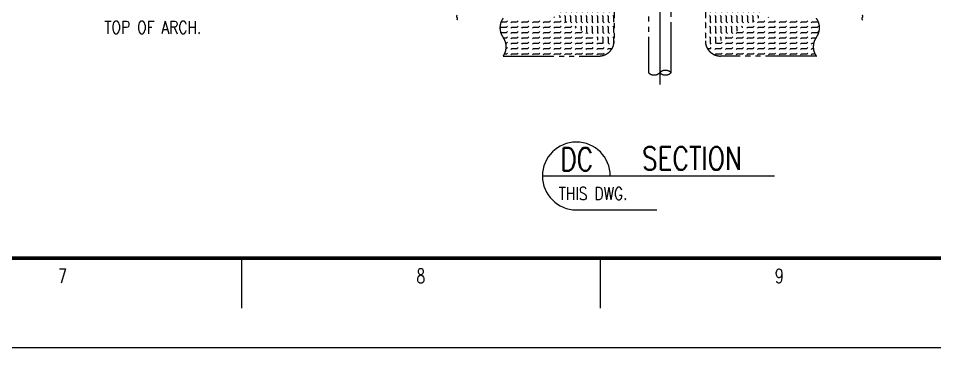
# Model space of a CAD drawing. Header units: millimetres. Extents: x 0 to 232280, y -26939 to 23794.
# Drawn here: x 40539 to 45964, y 0 to 1951 of the extents above; entities that cross this region are included whole.
import ezdxf
from ezdxf.enums import TextEntityAlignment as Align

# ---------------------------------------------------------------- set-up
doc = ezdxf.new("R2010")
doc.units = ezdxf.units.MM
doc.header["$LTSCALE"] = 30
doc.linetypes.add('JNK-CENTER', pattern=[34, 30, -1.5, 1, -1.5])
doc.linetypes.add('JNK-PHANTOM', pattern=[15, 10, -1, 1, -1, 1, -1])
for name, color, linetype in [('CEN-R', 1, 'JNK-CENTER'), ('CON-C', 4, 'Continuous'), ('CON-G', 3, 'Continuous'), ('CON-Y', 2, 'Continuous'), ('Dim-W', 7, 'Continuous'), ('PHA-M', 6, 'JNK-PHANTOM'), ('STL-OBJT', 7, 'Continuous'), ('TXT-Y', 2, 'Continuous')]:
    doc.layers.add(name, color=color, linetype=linetype)
doc.styles.add('ROMANS', font='ROMANS.shx', dxfattribs={"width": 0.8})
doc.styles.add('SIMPLEX', font='simplex.shx', dxfattribs={"width": 0.8})
pattern_1 = [(0, (28094.36, 342.6), (0, 31.75), [31.75, -31.75]), (45, (28126.11, 342.6), (2e-15, 31.75), [7.9375, -29.02628, 7.9375, -44.90128])]
pattern_2 = [(90, (28094.36, 342.6), (-31.75, 2e-15), [31.75, -31.75]), (135, (28094.36, 374.35), (-31.75, 4e-15), [7.9375, -29.02628, 7.9375, -44.90128])]

# ---------------------------------------------------------------- blocks, each defined once
blk = doc.blocks.new('TITLE')
at = {"color": 7}
for p, q in [((523.41, 17.68), (523.41, 7.78)), ((594.15, 17.68), (594.15, 7.78)), ((841, 0), (0, 0))]:
    blk.add_line(p, q, dxfattribs=at)
at = {"color": 7, "const_width": 0.707}
blk.add_lwpolyline([(28.29, 17.68), (823.67, 17.68)], dxfattribs=at)
at = {"color": 7, "style": 'ROMANS', "width": 0.7}
for s, p in [('7', (488.05, 14.15)), ('8', (558.78, 14.15)), ('9', (629.51, 14.15))]:
    blk.add_text(s, height=2.83, dxfattribs=at).set_placement(p, align=Align.MIDDLE)
blk = doc.blocks.new('SECTITLE')
at = {"layer": 'CON-G'}
for p, q in [((-1.7, 0), (44.1, 0)), ((5, -6.7), (20.86, -6.7))]:
    blk.add_line(p, q, dxfattribs=at)
blk.add_arc((5, 0), 6.7, 0, 270, dxfattribs=at)
at = {"layer": 'CON-C', "style": 'SIMPLEX', "width": 0.8}
for tag, p in [('A', (5.06, 1.04)), ('ELEVATION', (27.83, 1.22))]:
    blk.add_attdef(tag, text='', height=4.5, dxfattribs=at).set_placement(p, align=Align.CENTER)
at = {"layer": 'CON-Y', "style": 'SIMPLEX', "width": 0.8}
blk.add_attdef('SCALE', text='', height=2.5, dxfattribs=at).set_placement((44.9, -3.72), align=Align.RIGHT)
blk.add_attdef('H0000-0000', (1.54, -4.72), '', height=2.5, dxfattribs=at)

msp = doc.modelspace()

# ---------------------------------------------------------------- hatches: boundary and pattern name
at = {"layer": 'Dim-W'}
h = msp.add_hatch(dxfattribs=at)
h.set_pattern_fill('FLEX', color=256, scale=5, angle=90)
h.set_pattern_definition(pattern_2)
h.paths.add_polyline_path([(44066.58, 2252.27), (43954.08, 2252.27), (43954.08, 2243.17, -0.1763711), (43950.42, 2241.77), (43927.92, 2241.77, -0.1841822), (43924.08, 2243.17), (43924.08, 2252.27), (43736.58, 2252.27), (43736.58, 1959.77), (44053.97, 1771.32, 0.1347598), (44066.58, 1817.27)])
h = msp.add_hatch(dxfattribs=at)
h.set_pattern_fill('FLEX', color=256, scale=5, angle=90)
h.set_pattern_definition(pattern_2)
h.paths.add_polyline_path([(44606.58, 2252.27), (44719.08, 2252.27), (44719.08, 2243.17, 0.1763711), (44722.75, 2241.77), (44745.25, 2241.77, 0.1841822), (44749.08, 2243.17), (44749.08, 2252.27), (44936.58, 2252.27), (44936.58, 1959.77), (44619.2, 1771.32, -0.1347598), (44606.58, 1817.27)])
h = msp.add_hatch(dxfattribs=at)
h.set_pattern_fill('FLEX', color=256, scale=5)
h.set_pattern_definition(pattern_1)
h.paths.add_polyline_path([(43736.58, 1959.77), (43661.58, 1959.77), (43661.58, 1950.77), (43409.17, 1950.77, 0.3273715), (43409.17, 1838.27, -0.322005), (43410.24, 1727.27), (43976.58, 1727.27, 0.2646795), (44053.97, 1771.32)])
h = msp.add_hatch(dxfattribs=at)
h.set_pattern_fill('FLEX', color=256, scale=5)
h.set_pattern_definition(pattern_1)
h.paths.add_polyline_path([(44936.58, 1959.77), (45011.58, 1959.77), (45011.58, 1950.77), (45264, 1950.77, -0.3273715), (45264, 1838.27, 0.322005), (45262.92, 1727.27), (44696.58, 1727.27, -0.2646795), (44619.2, 1771.32)])

# ---------------------------------------------------------------- linework, layer by layer
at = {"layer": 'CEN-R'}
msp.add_line((44336.58, 4356.84), (44336.58, 1559.1), dxfattribs=at)
at = {"layer": 'PHA-M'}
for p, q in [((44269.91, 2741.03), (44269.91, 1628.86)), ((44403.26, 1628.86), (44403.26, 2741.03)), ((44066.58, 2252.27), (44066.58, 1817.27)), ((44606.58, 2252.27), (44606.58, 1817.27)), ((43410.24, 1727.27), (43976.58, 1727.27)), ((45262.92, 1727.27), (44696.58, 1727.27))]:
    msp.add_line(p, q, dxfattribs=at)
for points in [[(43136.83, 1941.77, 0.4834446), (43136.83, 1955.27, -0.4834446), (43136.83, 1968.77)], [(45536.34, 1941.77, -0.4834446), (45536.34, 1955.27, 0.4834446), (45536.34, 1968.77)], [(43409.17, 1725.77, 0.3273715), (43409.17, 1838.27, -0.3273715), (43409.17, 1950.77)], [(45264, 1725.77, -0.3273715), (45264, 1838.27, 0.3273715), (45264, 1950.77)]]:
    msp.add_lwpolyline(points, format="xyb", dxfattribs=at)
for centre, radius, start, end in [((43976.58, 1817.27), 90, 270, 0), ((44696.58, 1817.27), 90, 180, 270), ((44303.24, 1662.2), 47.15, 225, 315), ((44369.92, 1595.53), 47.15, 45, 135), ((44369.92, 1662.2), 47.15, 225, 315)]:
    msp.add_arc(centre, radius, start, end, dxfattribs=at)

# ---------------------------------------------------------------- block references
at = {"linetype": 'ByBlock', "xscale": 29.99999999699995, "yscale": 29.99999999699995, "zscale": 29.99999999699995}
msp.add_blockref('TITLE', (26158.94, 0), dxfattribs=at)
at = {"layer": 'STL-OBJT', "xscale": 30, "yscale": 30, "zscale": 30}
msp.add_blockref('SECTITLE', (43693.06, 1017.08), dxfattribs=at).add_auto_attribs({'H0000-0000': 'THIS DWG.', 'A': 'DC', 'ELEVATION': 'SECTION'})

# ---------------------------------------------------------------- texts
at = {"layer": 'TXT-Y', "color": 2, "style": 'SIMPLEX', "width": 0.8}
msp.add_text('TOP OF ARCH.', height=75, dxfattribs=at).set_placement((41049.63, 1859.81))

doc.saveas('drawing.dxf')
